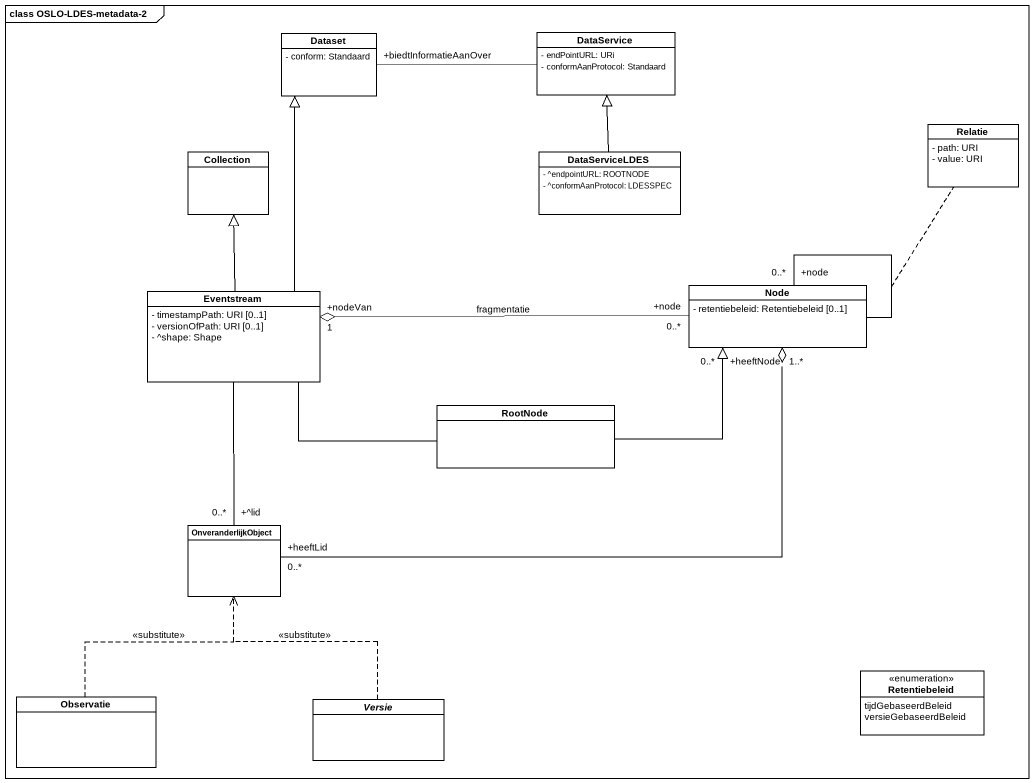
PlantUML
@startuml
mainframe class OSLO-LDES-metadata-2
hide circle
hide empty members
skinparam classAttributeIconSize 0
class Dataset {
  - conform: Standaard
}
class DataService {
  - endPointURL: URi
  - conformAanProtocol: Standaard
}
class Relatie {
  - path: URI
  - value: URI
}
class Collection
class DataServiceLDES {
  - ^endpointURL: ROOTNODE
  - ^conformAanProtocol: LDESSPEC
}
class "Node" as Node_ {
  - retentiebeleid: Retentiebeleid [0..1]
}
class Eventstream {
  - timestampPath: URI [0..1]
  - versionOfPath: URI [0..1]
  - ^shape: Shape
}
class RootNode
class OnveranderlijkObject
enum Retentiebeleid {
  tijdGebaseerdBeleid
  versieGebaseerdBeleid
}
class Observatie
abstract class Versie
DataService -left- "+biedtInformatieAanOver" Dataset
DataServiceLDES -up-|> DataService
Node_ -- "+node\n0..*" Node_
(Node_, Node_) .. Relatie
Node_ "+node\n0..*" -left-o "+nodeVan\n1" Eventstream : fragmentatie
Eventstream -up-|> Dataset
Eventstream -up-|> Collection
Eventstream -right- RootNode
RootNode -right-|> "+heeftNode\n0..*" Node_
OnveranderlijkObject "+heeftLid\n0..*" -right-o "1..*" Node_
OnveranderlijkObject "+^lid\n0..*" -up- Eventstream
Observatie .up.> OnveranderlijkObject : <<substitute>>
Versie .up.> OnveranderlijkObject : <<substitute>>
@enduml
